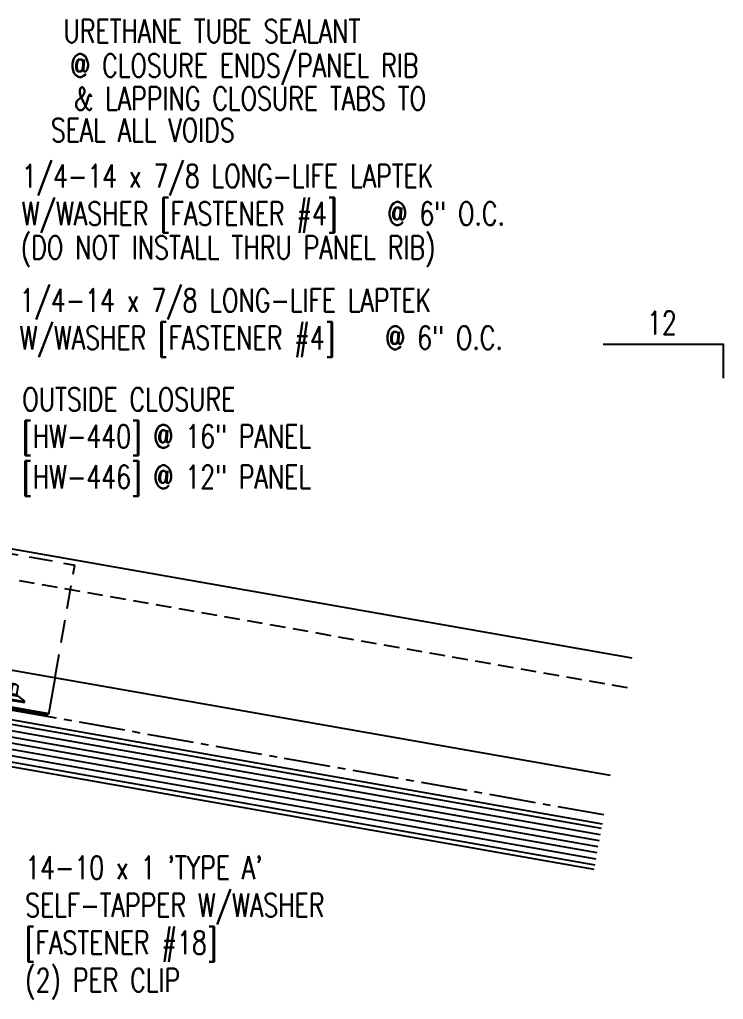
# Model space of a CAD drawing. Header units: inches. Extents: x -2 to 189, y 13 to 99.
# Drawn here: x 30.16 to 41.56, y 17.13 to 33 of the extents above; entities that cross this region are included whole.
import ezdxf
from ezdxf.enums import TextEntityAlignment as Align

# ---------------------------------------------------------------- set-up
doc = ezdxf.new("R2010")
doc.units = ezdxf.units.IN
doc.header["$MEASUREMENT"] = 0
for name, pattern in [('CENTER2', [1.125, 0.75, -0.125, 0.125, -0.125]), ('DASH2', [0.1875, 0.125, -0.0625]), ('HIDDEN2', [0.1875, 0.125, -0.0625])]:
    doc.linetypes.add(name, pattern=pattern)
for name, color, linetype in [('BARRIER', 253, 'CENTER2'), ('clip', 5, 'Continuous'), ('FASTENER', 9, 'Continuous'), ('MARK', 1, 'Continuous'), ('PANEL', 11, 'Continuous'), ('TEXT', 2, 'Continuous'), ('wood', 3, 'Continuous')]:
    doc.layers.add(name, color=color, linetype=linetype)
doc.styles.add('TEXT1', font='ROMANS.shx', dxfattribs={"width": 0.75, "height": 0.375})

# ---------------------------------------------------------------- blocks, each defined once
blk = doc.blocks.new('slopr1')
at = {"layer": 'MARK', "color": 6}
blk.add_lwpolyline([(0, 0), (0, 0.1368), (-0.4871, 0.1368)], dxfattribs=at)
at = {"layer": 'MARK', "color": 2, "style": 'TEXT1', "width": 0.75}
blk.add_text('12', height=0.09375, dxfattribs=at).set_placement((-0.3095, 0.1779))
blk.add_attdef('SLOPR1', (0.0415, 0.0243), '', height=0.0938, dxfattribs=at)
blk = doc.blocks.new('FD-F4')
at = {"layer": 'TEXT', "style": 'TEXT1', "width": 0.75}
for s, p in [('1/4-14 x 7/8 LONG-LIFE LAPTEK', (0.0047, -0.0408)), ('W/WASHER [FASTENER #4]', (0.0047, -0.1926))]:
    blk.add_text(s, height=0.09375, dxfattribs=at).set_placement(p)
blk.add_attdef('(QUANTITY)', (1.4847, -0.1926), '', height=0.0938, dxfattribs=at)
at = {"layer": 'TEXT', "style": 'TEXT1', "flags": 1}
for tag, p in [('Color', (0.0624, -0.4349)), ('Calc', (0.0624, -0.4349)), ('Opt1', (0.0624, -0.4349)), ('Opt2', (0.0624, -0.4349)), ('Opt3', (0.0624, -0.4349)), ('Description', (0.0624, -0.4349)), ('Multiple', (0.0624, -0.4349)), ('Part', (0.0624, -0.4349)), ('Spare1', (0.0624, -0.6224)), ('Spare2', (0.0624, -0.6224)), ('Spare3', (0.0624, -0.6224)), ('Spare4', (0.0624, -0.6224)), ('Spare5', (0.0624, -0.6224)), ('Spare6', (0.0624, -0.6224)), ('Spare7', (0.0624, -0.6224)), ('Spare8', (0.0624, -0.6224)), ('Spare9', (0.0624, -0.6224)), ('Spare10', (0.0624, -0.6224))]:
    blk.add_attdef(tag, p, '', height=0.0938, dxfattribs=at)
blk = doc.blocks.new('st10')
at = {"layer": 'FASTENER'}
for p, q in [((-0.181, 0.276), (-0.181, 0.137)), ((-0.135, 0.302), (0.135, 0.302)), ((-0.089, 0.276), (-0.089, 0.137)), ((0.089, 0.276), (0.089, 0.137)), ((0.181, 0.276), (0.181, 0.137)), ((-0.217, 0.114), (-0.326, 0.059)), ((-0.326, 0.059), (-0.326, 0.049)), ((-0.326, 0.049), (0.326, 0.049)), ((-0.217, 0.114), (0.217, 0.114)), ((-0.193, 0.137), (0.193, 0.137)), ((-0.193, 0.119), (0.193, 0.119)), ((-0.181, 0.137), (0.181, 0.137)), ((-0.129, 0.035), (-0.124, 0.037)), ((-0.096, 0.017), (-0.129, 0.035)), ((-0.129, -0.049), (0.096, 0.015)), ((-0.124, 0.037), (-0.08, 0.037)), ((-0.096, 0.017), (-0.025, 0.037)), ((-0.08, 0.037), (0.08, 0.037)), ((-0.08, 0.021), (-0.08, -0.035)), ((0.08, 0.037), (0.08, 0.011)), ((0.129, -0.003), (0.096, 0.015)), ((0.217, 0.114), (0.326, 0.059)), ((0.326, 0.059), (0.326, 0.049)), ((-0.096, -0.068), (-0.129, -0.049)), ((-0.129, -0.134), (0.096, -0.069)), ((-0.096, -0.152), (-0.129, -0.134)), ((-0.129, -0.218), (0.096, -0.154)), ((-0.096, -0.068), (0.129, -0.004)), ((-0.096, -0.152), (0.129, -0.088)), ((-0.08, -0.063), (-0.08, -0.12)), ((-0.08, -0.148), (-0.08, -0.204)), ((0.08, -0.016), (0.08, -0.074)), ((0.08, -0.102), (0.08, -0.158)), ((0.129, -0.088), (0.096, -0.069)), ((0.129, -0.172), (0.096, -0.154)), ((-0.096, -0.237), (-0.129, -0.218)), ((-0.129, -0.303), (0.096, -0.238)), ((-0.096, -0.321), (-0.129, -0.303)), ((-0.096, -0.237), (0.129, -0.172)), ((-0.096, -0.321), (0.129, -0.257)), ((-0.08, -0.232), (-0.08, -0.288)), ((-0.08, -0.317), (-0.08, -0.373)), ((0.08, -0.186), (0.08, -0.243)), ((0.08, -0.27), (0.08, -0.327)), ((0.129, -0.257), (0.096, -0.238)), ((-0.129, -0.387), (0.096, -0.323)), ((-0.096, -0.406), (-0.129, -0.387)), ((-0.129, -0.471), (0.096, -0.407)), ((-0.096, -0.49), (-0.129, -0.471)), ((-0.096, -0.406), (0.129, -0.341)), ((-0.096, -0.49), (0.129, -0.426)), ((-0.08, -0.401), (-0.08, -0.457)), ((0.08, -0.355), (0.08, -0.412)), ((0.08, -0.44), (0.08, -0.496)), ((0.129, -0.341), (0.096, -0.323)), ((0.129, -0.426), (0.096, -0.407)), ((-0.129, -0.556), (0.096, -0.491)), ((-0.096, -0.575), (-0.129, -0.556)), ((-0.129, -0.64), (0.096, -0.576)), ((-0.096, -0.575), (0.129, -0.51)), ((-0.096, -0.659), (0.129, -0.595)), ((-0.08, -0.485), (-0.08, -0.542)), ((-0.08, -0.57), (-0.08, -0.626)), ((0.08, -0.524), (0.08, -0.58)), ((0.129, -0.51), (0.096, -0.491)), ((0.129, -0.595), (0.096, -0.576)), ((-0.096, -0.659), (-0.129, -0.64)), ((-0.121, -0.722), (0.092, -0.662)), ((-0.088, -0.741), (-0.121, -0.722)), ((-0.095, -0.799), (0.071, -0.752)), ((-0.088, -0.741), (0.125, -0.68)), ((-0.061, -0.818), (0.104, -0.771)), ((0.104, -0.771), (0.071, -0.752)), ((0.125, -0.68), (0.092, -0.662)), ((-0.061, -0.818), (-0.095, -0.799)), ((-0.063, -0.877), (0.034, -0.847)), ((-0.029, -0.895), (-0.063, -0.877)), ((-0.029, -0.895), (0.068, -0.866)), ((0.068, -0.866), (0.034, -0.847))]:
    blk.add_line(p, q, dxfattribs=at)
blk.add_lwpolyline([(-0.331, 0.037), (-0.331, 0.049), (0.331, 0.049), (0.331, 0.037)], close=True, dxfattribs=at)
for centre, radius, start, end in [((-0.135, 0.25), 0.0527, 29.8754, 150.1246), ((0, 0.138), 0.164, 56.9974, 123.0026), ((0.135, 0.25), 0.0527, 29.8754, 150.1246), ((-0.193, 0.128), 0.00894, 90, 270), ((0.193, 0.128), 0.00894, 270, 90), ((-0.676, -0.642), 0.757, 358.2537, 2.5109), ((0.676, -0.642), 0.757, 180.9696, 185.1765), ((0.676, -0.642), 0.757, 187.255, 191.3837), ((-0.676, -0.642), 0.757, 343.5473, 349.3968), ((-0.676, -0.642), 0.757, 351.6648, 356.0901), ((0.676, -0.642), 0.757, 193.4363, 197.6723), ((0.676, -0.642), 0.757, 199.1495, 206.7351), ((-0.676, -0.642), 0.757, 333.2649, 342.2085)]:
    blk.add_arc(centre, radius, start, end, dxfattribs=at)

msp = doc.modelspace()

# ---------------------------------------------------------------- linework, layer by layer
at = {"layer": 'BARRIER'}
msp.add_line((39.62083, 20.11883), (22.2485, 23.18207), dxfattribs=at)
at = {"layer": 'clip', "linetype": 'HIDDEN2', "ltscale": 3}
for p in [(28.09993, 24.68456), (30.73509, 22.35298)]:
    msp.add_line(p, (31.05435, 24.16361), dxfattribs=at)
at = {"layer": 'clip'}
for p, q in [((30.6271, 21.74055), (27.67267, 22.26149)), ((30.73509, 22.35298), (30.6271, 21.74055))]:
    msp.add_line(p, q, dxfattribs=at)
at = {"layer": 'clip', "const_width": 0.0625}
msp.add_lwpolyline([(30.6271, 21.74055), (27.67267, 22.26149)], dxfattribs=at)
at = {"layer": 'PANEL', "color": 8, "linetype": 'DASH2', "ltscale": 2}
msp.add_line((40.00365, 22.17506), (22.61033, 25.23342), dxfattribs=at)
at = {"layer": 'PANEL'}
msp.add_lwpolyline([(39.72969, 20.75259), (22.35865, 23.80675), (22.69553, 25.71728), (40.07131, 22.662)], dxfattribs=at)
at = {"layer": 'wood', "color": 3, "linetype": 'Continuous'}
for p, q in [((39.59635, 19.96839), (22.22203, 23.03195)), ((39.46611, 19.22978), (22.0918, 22.29334))]:
    msp.add_line(p, q, dxfattribs=at)
at = {"layer": 'wood', "color": 9, "linetype": 'Continuous'}
for p, q in [((39.56596, 19.79604), (22.19164, 22.85961)), ((39.58332, 19.89453), (22.20901, 22.95809)), ((39.5486, 19.69756), (22.17428, 22.76112)), ((39.51387, 19.5006), (22.13955, 22.56416)), ((39.53123, 19.59908), (22.15691, 22.66264)), ((39.4965, 19.40212), (22.12218, 22.46568)), ((39.47914, 19.30364), (22.10482, 22.3672))]:
    msp.add_line(p, q, dxfattribs=at)

# ---------------------------------------------------------------- block references
at = {"layer": 'FASTENER', "xscale": -1, "rotation": 349.9999999999999}
msp.add_blockref('st10', (29.90502, 21.95735), dxfattribs=at)
at = {"layer": 'MARK', "xscale": 4, "yscale": 4, "zscale": 4}
msp.add_blockref('slopr1', (41.55687, 27.18729), dxfattribs=at)
at = {"layer": 'TEXT', "xscale": 4, "yscale": 4, "zscale": 4}
for p in [(30.17567, 30.43858), (30.14024, 28.42606)]:
    msp.add_blockref('FD-F4', p, dxfattribs=at).add_auto_attribs({'(QUANTITY)': '@ 6" O.C.'})

# ---------------------------------------------------------------- texts
at = {"layer": 'TEXT', "style": 'TEXT1', "width": 0.75}
for s, p in [('URETHANE TUBE SEALANT', (35.67869, 32.62193)), ('@ CLOSURE ENDS/PANEL RIB', (36.61829, 32.06571)), ('& LAPPING CLOSURE TABS TO', (36.7401, 31.53139)), ('SEAL ALL VOIDS', (33.64196, 31.01955))]:
    msp.add_text(s, height=0.375, dxfattribs=at).set_placement(p, align=Align.RIGHT)
for s, p in [('(DO NOT INSTALL THRU PANEL RIB)', (30.17903, 29.11852, 0)), ('OUTSIDE CLOSURE', (30.20294, 26.66014)), ('[HW-440] @ 16" PANEL', (30.20294, 26.06014)), ('[HW-446] @ 12" PANEL', (30.20294, 25.4031)), ("14-10 x 1 'TYPE A'", (30.24993, 19.07483)), ('SELF-TAPPER W/WASHER', (30.24993, 18.46768)), ('[FASTENER #18]', (30.24993, 17.86054)), ('(2) PER CLIP', (30.24993, 17.2534))]:
    msp.add_text(s, height=0.375, dxfattribs=at).set_placement(p)

doc.saveas('drawing.dxf')
